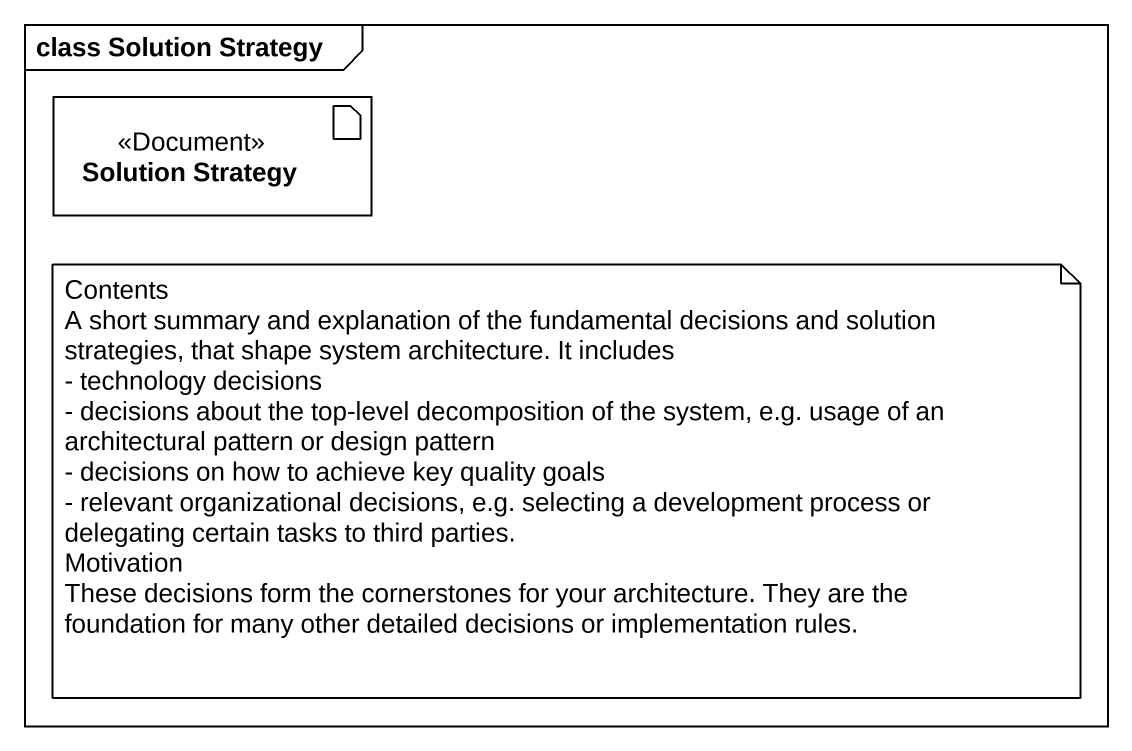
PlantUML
@startuml
mainframe class Solution Strategy
artifact "Solution Strategy" as Solution_Strategy <<Document>>
note as N1
  Contents
  A short summary and explanation of the fundamental decisions and solution strategies, that shape system architecture. It includes
  - technology decisions
  - decisions about the top-level decomposition of the system, e.g. usage of an architectural pattern or design pattern
  - decisions on how to achieve key quality goals
  - relevant organizational decisions, e.g. selecting a development process or delegating certain tasks to third parties.
  Motivation
  These decisions form the cornerstones for your architecture. They are the foundation for many other detailed decisions or implementation rules.
end note
@enduml
